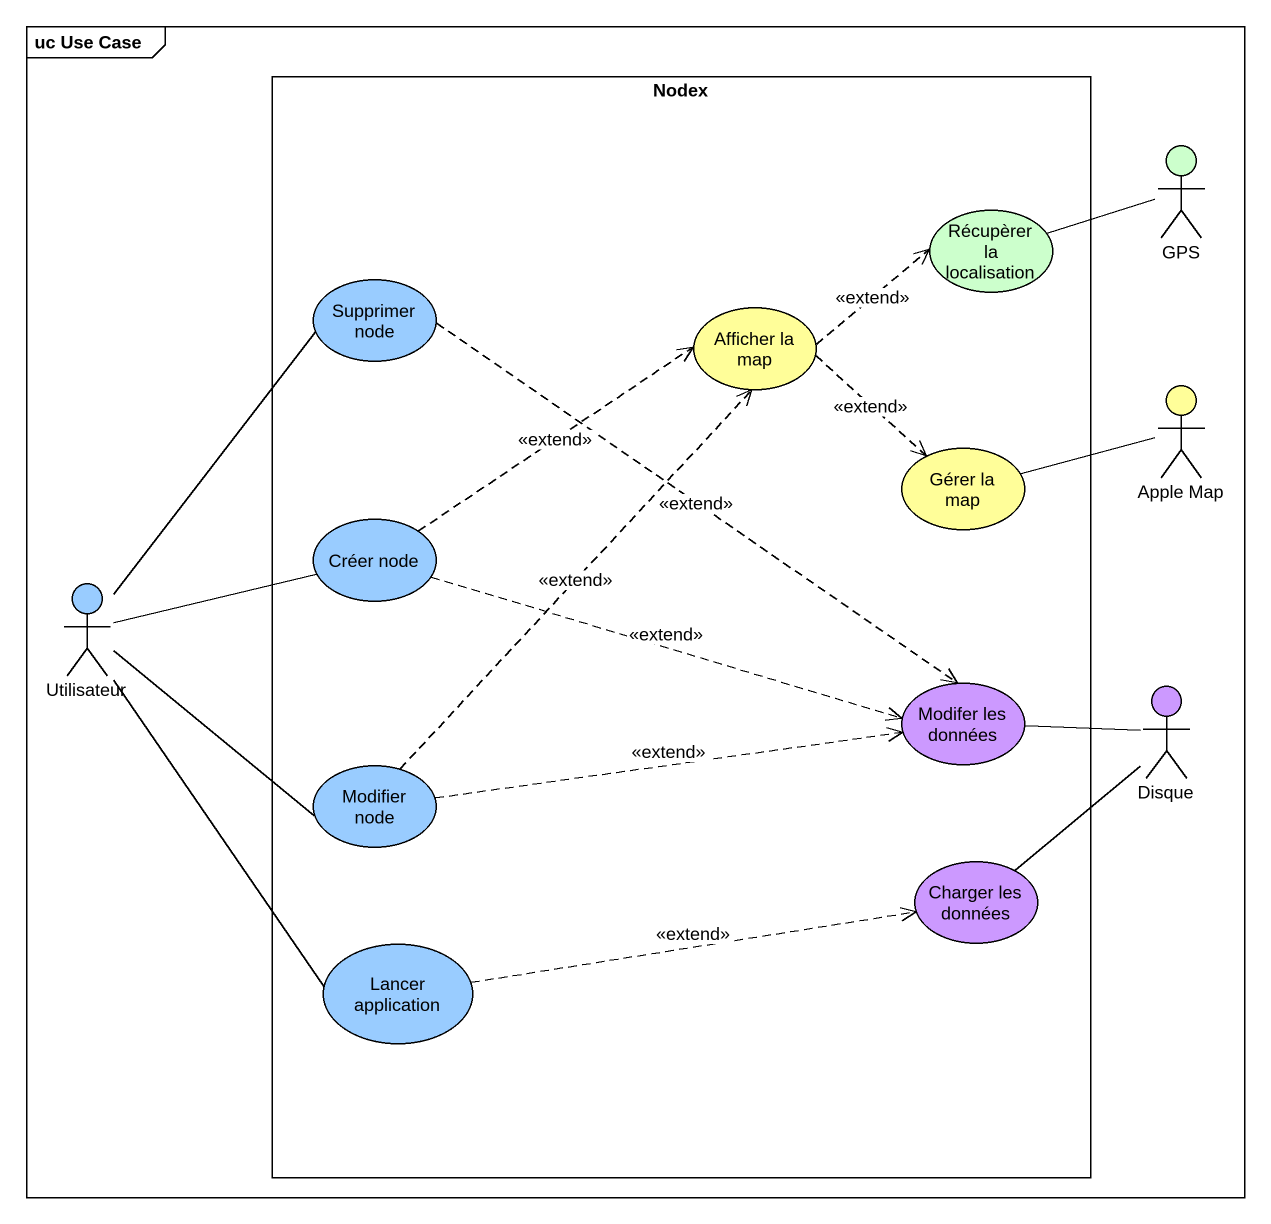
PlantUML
@startuml
mainframe uc Use Case
rectangle Nodex {
  usecase "Récupèrer la localisation" as Récupèrer_la_localisation #CCFFCC
  usecase "Supprimer node" as Supprimer_node #99CCFF
  usecase "Afficher la map" as Afficher_la_map #FFFE99
  usecase "Gérer la map" as Gérer_la_map #FFFE99
  usecase "Créer node" as Créer_node #99CCFF
  usecase "Modifer les données" as Modifer_les_données #CC99FF
  usecase "Modifier node" as Modifier_node #99CCFF
  usecase "Charger les données" as Charger_les_données #CC99FF
  usecase "Lancer application" as Lancer_application #99CCFF
}
actor GPS #CCFFCC
actor "Apple Map" as Apple_Map #FFFE99
actor Utilisateur #99CCFF
actor Disque #CC99FF
Récupèrer_la_localisation -right- GPS
Supprimer_node ..> Modifer_les_données : <<extend>>
Afficher_la_map .right.> Récupèrer_la_localisation : <<extend>>
Afficher_la_map ..> Gérer_la_map : <<extend>>
Apple_Map -left- Gérer_la_map
Utilisateur -up- Supprimer_node
Utilisateur -right- Créer_node
Utilisateur -right- Modifier_node
Utilisateur -- Lancer_application
Créer_node .right.> Afficher_la_map : <<extend>>
Créer_node .right.> Modifer_les_données : <<extend>>
Disque -left- Modifer_les_données
Disque -- Charger_les_données
Modifier_node .up.> Afficher_la_map : <<extend>>
Modifier_node .right.> Modifer_les_données : <<extend>>
Lancer_application .right.> Charger_les_données : <<extend>>
@enduml
